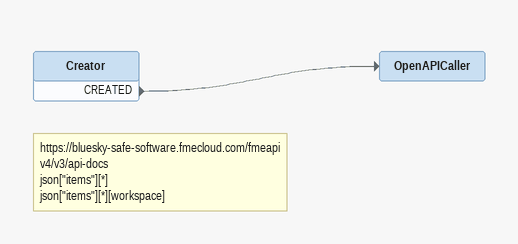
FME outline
Note: https://bluesky-safe-software.fmecloud.com/fmeapiv4/v3/api-docs / json["items"][*] / json["items"][*][workspace]
Creator
    CREATED -> OpenAPICaller
OpenAPICaller
